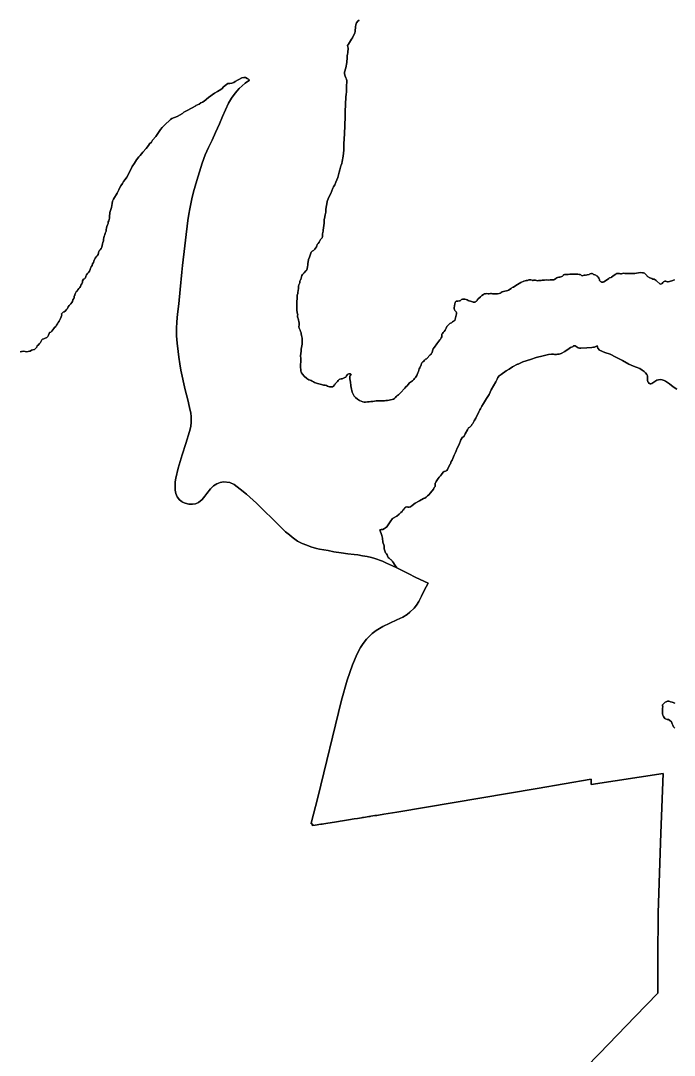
# Model space of a CAD drawing. Header units: inches. Extents: x 1341578 to 1502124, y 557203 to 748561.
# Drawn here: x 1436019 to 1440188, y 642487 to 649084 of the extents above; entities that cross this region are included whole.
import ezdxf

# ---------------------------------------------------------------- set-up
doc = ezdxf.new("R2010")
doc.units = ezdxf.units.IN
doc.header["$MEASUREMENT"] = 0
doc.layers.add('Zipcode', color=7, linetype='Continuous')

msp = doc.modelspace()

# ---------------------------------------------------------------- linework, layer by layer
at = {"layer": 'Zipcode'}
for points in [[(1440189.7, 647430.7), (1440172.7, 647425.3), (1440164.8, 647422.4), (1440156.9, 647420), (1440150, 647419.1), (1440144.9, 647419.9), (1440139.4, 647421.8), (1440133.5, 647423.2), (1440128.6, 647422.4), (1440124, 647421.2), (1440123, 647420.9), (1440118.2, 647419), (1440115.3, 647415.6), (1440110.1, 647409.2), (1440105.4, 647405.7), (1440100.2, 647404.8), (1440095.8, 647405.2), (1440076.7, 647422.8), (1440072.2, 647426.9), (1440066.7, 647432.5), (1440059.9, 647434.9), (1440052, 647436.3), (1440044.5, 647439.3), (1440033, 647444.2), (1440017.6, 647453), (1440015.4, 647456), (1440013.7, 647458.3), (1439998.2, 647473.4), (1439992.6, 647475.9), (1439985.8, 647477.2), (1439969.5, 647478.7), (1439937.1, 647471.4), (1439930, 647471.7), (1439920.1, 647471.2), (1439912.7, 647471), (1439906.1, 647471.3), (1439898.7, 647471.8), (1439893.6, 647472.6), (1439887.7, 647472.8), (1439883.3, 647471.8), (1439878.8, 647471.2), (1439873.1, 647473), (1439864.7, 647473.1), (1439857.4, 647472.2), (1439850.9, 647469.8), (1439844.3, 647469.8), (1439838.7, 647471), (1439832.9, 647471.6), (1439827.1, 647472.6), (1439820, 647471.8), (1439815, 647468.3), (1439805.4, 647461.2), (1439788.6, 647448.8), (1439784.4, 647447.5), (1439774.3, 647444.3), (1439771.5, 647439.4), (1439762.7, 647432.7), (1439738.5, 647418.5), (1439733.9, 647416.8), (1439728.5, 647416.1), (1439724.7, 647416.9), (1439721.4, 647418.9), (1439717.9, 647421.5), (1439713.8, 647425), (1439711.2, 647428.1), (1439711.1, 647433.7), (1439706.9, 647442.5), (1439701.6, 647449), (1439700.1, 647451), (1439697.3, 647454.6), (1439695.5, 647455), (1439691.3, 647457.5), (1439687, 647461.8), (1439680.5, 647464.2), (1439674.3, 647465.1), (1439671.7, 647466.4), (1439668.3, 647469.5), (1439663.7, 647471.2), (1439659.3, 647471.8), (1439651.9, 647470.8), (1439647.7, 647468.6), (1439645.2, 647465.1), (1439631.8, 647462.8), (1439626.4, 647461.4), (1439624, 647463.2), (1439621.1, 647462.4), (1439614.5, 647460.7), (1439613.5, 647460.6), (1439605.8, 647459.3), (1439600, 647458.1), (1439596.2, 647459.8), (1439592.9, 647462.9), (1439591.7, 647463.4), (1439587.2, 647465.4), (1439581.6, 647466.1), (1439572.4, 647466.7), (1439558.3, 647467.2), (1439548.6, 647467.9), (1439539.1, 647468.5), (1439531, 647468.4), (1439521.6, 647467.3), (1439512.1, 647465.7), (1439503.6, 647465.1), (1439496.5, 647465.4), (1439488.7, 647465), (1439481.7, 647463.1), (1439478.7, 647459.6), (1439475.5, 647455.7), (1439470.1, 647452.1), (1439464.5, 647451.1), (1439457.6, 647449.6), (1439450.6, 647448), (1439443.3, 647445.5), (1439439.8, 647443.7), (1439432.4, 647439.6), (1439423.5, 647434.1), (1439419.3, 647432.3), (1439412, 647431.5), (1439404, 647431.6), (1439395.6, 647431.2), (1439385.1, 647430.2), (1439374.7, 647430.6), (1439360.4, 647430), (1439352.1, 647429.1), (1439345.8, 647429.8), (1439338.4, 647428.1), (1439322.2, 647426.5), (1439314.5, 647426.3), (1439309, 647427.8), (1439301.9, 647429.3), (1439301.2, 647429.5), (1439296.3, 647430.5), (1439291.9, 647428.8), (1439291.1, 647428.5), (1439286.9, 647427), (1439283.7, 647427.8), (1439281, 647428.5), (1439273.8, 647430.7), (1439266.6, 647432), (1439260.1, 647431.2), (1439256, 647428.8), (1439250.9, 647427.7), (1439244.1, 647426.7), (1439236.7, 647425.9), (1439227.8, 647424.1), (1439210.1, 647414.4), (1439178.4, 647395.5), (1439162, 647385.1), (1439153.8, 647382.1), (1439146.7, 647377.2), (1439131.5, 647366.6), (1439125.5, 647363.4), (1439117.2, 647362.2), (1439107.6, 647359.7), (1439091.3, 647354.4), (1439083.7, 647350.4), (1439080.3, 647346.9), (1439076.8, 647345.9), (1439070.5, 647344.4), (1439061.4, 647343.2), (1439038.2, 647343.3), (1439029, 647343), (1439022.7, 647343.8), (1439015.3, 647344), (1439014.8, 647344), (1439007.6, 647342.8), (1439000, 647342.9), (1438991.2, 647343.7), (1438983.1, 647343.4), (1438976.5, 647341.9), (1438970.5, 647337.9), (1438960.8, 647332.3), (1438953.7, 647325.6), (1438951.4, 647323.6), (1438934.2, 647308.2), (1438931.7, 647303.3), (1438929.8, 647299.2), (1438926.2, 647295), (1438921.7, 647292.8), (1438917.9, 647289.6), (1438912.7, 647289.2), (1438906.1, 647290.1), (1438900.4, 647291.5), (1438894.6, 647293.9), (1438887.6, 647295.3), (1438880.2, 647297.8), (1438876.6, 647298.6), (1438873.2, 647299.4), (1438867.7, 647303.2), (1438860.8, 647306.6), (1438852.9, 647308.3), (1438845.8, 647308.2), (1438838.1, 647307.6), (1438830.4, 647305.3), (1438821.5, 647298.2), (1438818.7, 647298.2), (1438807.9, 647295.8), (1438801.6, 647296), (1438800.1, 647295.9), (1438796.5, 647295.5), (1438792.4, 647292.2), (1438790.3, 647286.3), (1438789, 647278.3), (1438784, 647253.8), (1438784.1, 647247.8), (1438785.5, 647241.2), (1438788.3, 647235.9), (1438793, 647231.1), (1438796.4, 647227.9), (1438799, 647224), (1438799.3, 647221.4), (1438799.6, 647218.8), (1438799.4, 647213.8), (1438793.1, 647188.4), (1438787.7, 647172.9), (1438779.4, 647167.6), (1438773.3, 647162.8), (1438766.6, 647157.7), (1438760.3, 647154.4), (1438757.4, 647152.7), (1438754.4, 647151.1), (1438751.3, 647149.1), (1438737.2, 647133.6), (1438732.6, 647122.9), (1438727.2, 647111.2), (1438720.1, 647102.9), (1438714.4, 647096.8), (1438708.7, 647089.4), (1438704.5, 647084.9), (1438704.8, 647079.6), (1438705.6, 647072.6), (1438705.4, 647071.9), (1438704.4, 647069.2), (1438701.9, 647061.8), (1438696.5, 647053.6), (1438692.2, 647048.4), (1438680.3, 647032.2), (1438674.3, 647024), (1438659.1, 647002.8), (1438656.5, 646999.3), (1438650.3, 646992.5), (1438648.8, 646987.8), (1438648.2, 646985.8), (1438646.5, 646978), (1438643.4, 646968.5), (1438640.3, 646964), (1438636.4, 646958.5), (1438630.4, 646953.4), (1438610.4, 646929.4), (1438609.1, 646928.7), (1438601, 646924.8), (1438594.4, 646918.7), (1438589.6, 646913.7), (1438585, 646909.4), (1438580.5, 646904.6), (1438577.9, 646902.2), (1438576.6, 646898.8), (1438573.1, 646890.3), (1438564.1, 646869.9), (1438561.3, 646863.8), (1438556, 646846.6), (1438553.4, 646838.3), (1438548.7, 646827.5), (1438545.1, 646821.6), (1438541, 646816), (1438536.8, 646809.7), (1438532.1, 646802.7), (1438526.1, 646796), (1438517.5, 646786.7), (1438499.9, 646774.1), (1438491.7, 646763.9), (1438484.2, 646756.7), (1438478.3, 646750.5), (1438470.1, 646741.5), (1438442.2, 646710.2), (1438436.3, 646704.4), (1438429.6, 646698.9), (1438423.7, 646695.1), (1438418.1, 646691.4), (1438418, 646691.3), (1438417.9, 646691.3), (1438413.7, 646686.7), (1438409.6, 646680.6), (1438403.5, 646674.5), (1438396.9, 646671.2), (1438388.6, 646668.3), (1438378.7, 646665.6), (1438369.9, 646664.3), (1438359, 646662.9), (1438348.5, 646661.8), (1438339.7, 646660.3), (1438331.4, 646660.5), (1438320.7, 646660.4), (1438310.4, 646660.3), (1438296.7, 646659.8), (1438286.7, 646659.3), (1438275.8, 646657.8), (1438264.4, 646656.5), (1438253.1, 646655.1), (1438241.4, 646654.3), (1438230.3, 646653), (1438218.5, 646652.1), (1438209.5, 646652.1), (1438200.6, 646653.2), (1438179.8, 646663.3), (1438167.2, 646671.5), (1438155.7, 646681.3), (1438150.5, 646686), (1438145.9, 646690.7), (1438141.3, 646698.6), (1438137.4, 646706.6), (1438133.8, 646715.7), (1438131.1, 646725.8), (1438128.8, 646735.2), (1438126.6, 646744.9), (1438125.5, 646755.7), (1438125.3, 646757.2), (1438124.7, 646763.5), (1438123.8, 646771.8), (1438122.6, 646778.6), (1438120.9, 646789), (1438119.7, 646799.7), (1438118.8, 646808.4), (1438118.2, 646815.5), (1438120.2, 646821), (1438125.6, 646824), (1438127, 646828.2), (1438122.9, 646831.4), (1438118, 646833.2), (1438111.6, 646832.3), (1438106.3, 646829.8), (1438101.8, 646826.2), (1438098.3, 646820.4), (1438095.4, 646815.3), (1438093.1, 646810.9), (1438086.7, 646808.5), (1438078.5, 646805.4), (1438070.8, 646800.3), (1438063.5, 646799.7), (1438055.8, 646798.2), (1438050.3, 646795.1), (1438045.3, 646790.5), (1438039.3, 646783.5), (1438033.2, 646776.6), (1438025.8, 646768.6), (1438024.9, 646767.3), (1438021.3, 646762.2), (1438015.4, 646754.5), (1438008.5, 646750.4), (1437995.6, 646749.6), (1437989.4, 646748.8), (1437983.3, 646750.5), (1437976.5, 646754.3), (1437969.3, 646757.7), (1437960.9, 646759.6), (1437949.8, 646761), (1437937.1, 646763.6), (1437913.5, 646769.9), (1437900, 646775.5), (1437892.6, 646777.3), (1437886.7, 646781.2), (1437879.3, 646785.4), (1437872.5, 646789.4), (1437866, 646791.8), (1437857.6, 646794.9), (1437851.1, 646797.6), (1437845.1, 646803.4), (1437828.2, 646818.2), (1437817.4, 646830.8), (1437811.2, 646837.8), (1437808.5, 646842), (1437806.6, 646850.6), (1437805.2, 646860.5), (1437803.3, 646873.7), (1437806.6, 646928.5), (1437805.5, 646936.2), (1437803.3, 646939.8), (1437803.3, 646946.7), (1437803.7, 646952.2), (1437805.1, 646958.6), (1437805.4, 646966.8), (1437807.4, 646973.3), (1437809.1, 646980.2), (1437809.2, 646990.2), (1437810.2, 647000.3), (1437812.6, 647010), (1437812.8, 647010.7), (1437814.1, 647021), (1437815.1, 647028), (1437815.6, 647036.5), (1437815.1, 647045.6), (1437814.3, 647059.4), (1437812.5, 647068.2), (1437810.6, 647077.6), (1437809.3, 647086.9), (1437807.5, 647094.7), (1437804.9, 647102.2), (1437802.7, 647110.2), (1437798.7, 647118.5), (1437796, 647123.7), (1437795.6, 647124.4), (1437794.1, 647132), (1437794.4, 647136.2), (1437794.6, 647141), (1437796, 647149.7), (1437796.3, 647155.5), (1437789.8, 647184.4), (1437787.6, 647188.8), (1437787, 647189.9), (1437784.5, 647196.6), (1437784.3, 647202.5), (1437785.5, 647204.9), (1437786.8, 647207.5), (1437785.6, 647214.8), (1437783.8, 647221.9), (1437782.8, 647225.9), (1437780.3, 647236.5), (1437780.4, 647252.3), (1437781.2, 647278.4), (1437781.5, 647296.7), (1437781.9, 647308.6), (1437782.2, 647319), (1437783.5, 647333), (1437786.1, 647345), (1437787.8, 647350.4), (1437791.4, 647376.8), (1437792.2, 647390.5), (1437794.3, 647400.3), (1437798.3, 647408.9), (1437799.5, 647413), (1437800.4, 647422.6), (1437803.7, 647430.7), (1437805.7, 647433.9), (1437813.3, 647458.7), (1437817.7, 647465.9), (1437827, 647476.1), (1437837.9, 647488.2), (1437841.4, 647491), (1437845.6, 647502.7), (1437849.6, 647515.9), (1437850.1, 647525.9), (1437850.4, 647528.8), (1437851.3, 647536.2), (1437852.8, 647547), (1437855.5, 647561.6), (1437860.6, 647577.1), (1437867.8, 647596.2), (1437871.3, 647608.8), (1437878.8, 647613.8), (1437886.9, 647617.9), (1437894.2, 647625.8), (1437895.3, 647627.4), (1437899.5, 647634.1), (1437905.4, 647642.9), (1437907.4, 647649), (1437910.7, 647656.6), (1437916.8, 647663.3), (1437923.3, 647672.5), (1437927.3, 647681.1), (1437932.4, 647689.7), (1437937.9, 647696), (1437942.4, 647700.2), (1437943.9, 647708.2), (1437943.9, 647716.8), (1437945.3, 647725.4), (1437946.9, 647734), (1437947.8, 647741.7), (1437949.6, 647747.8), (1437955.3, 647792.6), (1437954.9, 647816), (1437956.1, 647822.6), (1437960.8, 647847), (1437965.5, 647862.2), (1437965.3, 647874.1), (1437966.5, 647882.2), (1437974.1, 647928.3), (1437973.2, 647930.3), (1437982.2, 647953.9), (1437996.6, 647982.7), (1438010.9, 648016.9), (1438014.2, 648024.6), (1438022.3, 648037.7), (1438028.5, 648054.1), (1438035.7, 648069), (1438041.6, 648084.9), (1438050.9, 648117.7), (1438054.2, 648133.5), (1438056.6, 648142.4), (1438061, 648158.7), (1438062.4, 648163.7), (1438066.6, 648174.2), (1438070.2, 648186.7), (1438077.2, 648219.8), (1438080.3, 648257.7), (1438080.7, 648281.4), (1438081.1, 648298.9), (1438085.1, 648362.4), (1438088.9, 648471.3), (1438089.1, 648487.2), (1438089.2, 648503), (1438093.4, 648598.8), (1438095, 648614.2), (1438096.6, 648629.6), (1438097.3, 648674), (1438099.6, 648688.5), (1438100.2, 648700.2), (1438097.4, 648711.3), (1438093.3, 648720.6), (1438089.2, 648730.1), (1438085.3, 648744.7), (1438085.5, 648751), (1438085.7, 648755.9), (1438093.2, 648782.4), (1438098.5, 648818.4), (1438100.8, 648848.6), (1438102.7, 648862.2), (1438103.5, 648868.4), (1438105.2, 648880.5), (1438108, 648908.7), (1438104.8, 648925), (1438109.2, 648934.9), (1438122.7, 648954.8), (1438128.6, 648967.1), (1438135.3, 648975.3), (1438135.4, 648975.3), (1438151, 649006.8), (1438152.8, 649014.7), (1438153.6, 649018.1), (1438153.6, 649018.8), (1438154.1, 649042.9), (1438154.2, 649044.8), (1438156.8, 649058.3), (1438160.5, 649070.4), (1438169.1, 649081), (1438177.6, 649086.6)], [(1438177.6, 649086.6), (1438169.1, 649081), (1438160.5, 649070.4), (1438156.8, 649058.3), (1438154.2, 649044.8), (1438154.1, 649042.9), (1438153.6, 649018.8), (1438153.6, 649018.1), (1438152.8, 649014.7), (1438151, 649006.8), (1438135.4, 648975.3), (1438135.3, 648975.3), (1438128.6, 648967.1), (1438122.7, 648954.8), (1438109.2, 648934.9), (1438104.8, 648925), (1438108, 648908.7), (1438105.2, 648880.5), (1438103.5, 648868.4), (1438102.7, 648862.2), (1438100.8, 648848.6), (1438098.5, 648818.4), (1438093.2, 648782.4), (1438085.7, 648755.9), (1438085.5, 648751), (1438085.3, 648744.7), (1438089.2, 648730.1), (1438093.3, 648720.6), (1438097.4, 648711.3), (1438100.2, 648700.2), (1438099.6, 648688.5), (1438097.3, 648674), (1438096.6, 648629.6), (1438095, 648614.2), (1438093.4, 648598.8), (1438089.2, 648503), (1438089.1, 648487.2), (1438088.9, 648471.3), (1438085.1, 648362.4), (1438081.1, 648298.9), (1438080.7, 648281.4), (1438080.3, 648257.7), (1438077.2, 648219.8), (1438070.2, 648186.7), (1438066.6, 648174.2), (1438062.4, 648163.7), (1438061, 648158.7), (1438056.6, 648142.4), (1438054.2, 648133.5), (1438050.9, 648117.7), (1438041.6, 648084.9), (1438035.7, 648069), (1438028.5, 648054.1), (1438022.3, 648037.7), (1438014.2, 648024.6), (1438010.9, 648016.9), (1437996.6, 647982.7), (1437982.2, 647953.9), (1437973.2, 647930.3), (1437974.1, 647928.3), (1437966.5, 647882.2), (1437965.3, 647874.1), (1437965.5, 647862.2), (1437960.8, 647847), (1437956.1, 647822.6), (1437954.9, 647816), (1437955.3, 647792.6), (1437949.6, 647747.8), (1437947.8, 647741.7), (1437946.9, 647734), (1437945.3, 647725.4), (1437943.9, 647716.8), (1437943.9, 647708.2), (1437942.4, 647700.2), (1437937.9, 647696), (1437932.4, 647689.7), (1437927.3, 647681.1), (1437923.3, 647672.5), (1437916.8, 647663.3), (1437910.7, 647656.6), (1437907.4, 647649), (1437905.4, 647642.9), (1437899.5, 647634.1), (1437895.3, 647627.4), (1437894.2, 647625.8), (1437886.9, 647617.9), (1437878.8, 647613.8), (1437871.3, 647608.8), (1437867.8, 647596.2), (1437860.6, 647577.1), (1437855.5, 647561.6), (1437852.8, 647547), (1437851.3, 647536.2), (1437850.4, 647528.8), (1437850.1, 647525.9), (1437849.6, 647515.9), (1437845.6, 647502.7), (1437841.4, 647491), (1437837.9, 647488.2), (1437827, 647476.1), (1437817.7, 647465.9), (1437813.3, 647458.7), (1437805.7, 647433.9), (1437803.7, 647430.7), (1437800.4, 647422.6), (1437799.5, 647413), (1437798.3, 647408.9), (1437794.3, 647400.3), (1437792.2, 647390.5), (1437791.4, 647376.8), (1437787.8, 647350.4), (1437786.1, 647345), (1437783.5, 647333), (1437782.2, 647319), (1437781.9, 647308.6), (1437781.5, 647296.7), (1437781.2, 647278.4), (1437780.4, 647252.3), (1437780.3, 647236.5), (1437782.8, 647225.9), (1437783.8, 647221.9), (1437785.6, 647214.8), (1437786.8, 647207.5), (1437785.5, 647204.9), (1437784.3, 647202.5), (1437784.5, 647196.6), (1437787, 647189.9), (1437787.6, 647188.8), (1437789.8, 647184.4), (1437796.3, 647155.5), (1437796, 647149.7), (1437794.6, 647141), (1437794.4, 647136.2), (1437794.1, 647132), (1437795.6, 647124.4), (1437796, 647123.7), (1437798.7, 647118.5), (1437802.7, 647110.2), (1437804.9, 647102.2), (1437807.5, 647094.7), (1437809.3, 647086.9), (1437810.6, 647077.6), (1437812.5, 647068.2), (1437814.3, 647059.4), (1437815.1, 647045.6), (1437815.6, 647036.5), (1437815.1, 647028), (1437814.1, 647021), (1437812.8, 647010.7), (1437812.6, 647010), (1437810.2, 647000.3), (1437809.2, 646990.2), (1437809.1, 646980.2), (1437807.4, 646973.3), (1437805.4, 646966.8), (1437805.1, 646958.6), (1437803.7, 646952.2), (1437803.3, 646946.7), (1437803.3, 646939.8), (1437805.5, 646936.2), (1437806.6, 646928.5), (1437803.3, 646873.7), (1437805.2, 646860.5), (1437806.6, 646850.6), (1437808.5, 646842), (1437811.2, 646837.8), (1437817.4, 646830.8), (1437828.2, 646818.2), (1437845.1, 646803.4), (1437851.1, 646797.6), (1437857.6, 646794.9), (1437866, 646791.8), (1437872.5, 646789.4), (1437879.3, 646785.4), (1437886.7, 646781.2), (1437892.6, 646777.3), (1437900, 646775.5), (1437913.5, 646769.9), (1437937.1, 646763.6), (1437949.8, 646761), (1437960.9, 646759.6), (1437969.3, 646757.7), (1437976.5, 646754.3), (1437983.3, 646750.5), (1437989.4, 646748.8), (1437995.6, 646749.6), (1438008.5, 646750.4), (1438015.4, 646754.5), (1438021.3, 646762.2), (1438024.9, 646767.3), (1438025.8, 646768.6), (1438033.2, 646776.6), (1438039.3, 646783.5), (1438045.3, 646790.5), (1438050.3, 646795.1), (1438055.8, 646798.2), (1438063.5, 646799.7), (1438070.8, 646800.3), (1438078.5, 646805.4), (1438086.7, 646808.5), (1438093.1, 646810.9), (1438095.4, 646815.3), (1438098.3, 646820.4), (1438101.8, 646826.2), (1438106.3, 646829.8), (1438111.6, 646832.3), (1438118, 646833.2), (1438122.9, 646831.4), (1438127, 646828.2), (1438125.6, 646824), (1438120.2, 646821), (1438118.2, 646815.5), (1438118.8, 646808.4), (1438119.7, 646799.7), (1438120.9, 646789), (1438122.6, 646778.6), (1438123.8, 646771.8), (1438124.7, 646763.5), (1438125.3, 646757.2), (1438125.5, 646755.7), (1438126.6, 646744.9), (1438128.8, 646735.2), (1438131.1, 646725.8), (1438133.8, 646715.7), (1438137.4, 646706.6), (1438141.3, 646698.6), (1438145.9, 646690.7), (1438150.5, 646686), (1438155.7, 646681.3), (1438167.2, 646671.5), (1438179.8, 646663.3), (1438200.6, 646653.2), (1438209.5, 646652.1), (1438218.5, 646652.1), (1438230.3, 646653), (1438241.4, 646654.3), (1438253.1, 646655.1), (1438264.4, 646656.5), (1438275.8, 646657.8), (1438286.7, 646659.3), (1438296.7, 646659.8), (1438310.4, 646660.3), (1438320.7, 646660.4), (1438331.4, 646660.5), (1438339.7, 646660.3), (1438348.5, 646661.8), (1438359, 646662.9), (1438369.9, 646664.3), (1438378.7, 646665.6), (1438388.6, 646668.3), (1438396.9, 646671.2), (1438403.5, 646674.5), (1438409.6, 646680.6), (1438413.7, 646686.7), (1438417.9, 646691.3), (1438418, 646691.3), (1438418.1, 646691.4), (1438423.7, 646695.1), (1438429.6, 646698.9), (1438436.3, 646704.4), (1438442.2, 646710.2), (1438470.1, 646741.5), (1438478.3, 646750.5), (1438484.2, 646756.7), (1438491.7, 646763.9), (1438499.9, 646774.1), (1438517.5, 646786.7), (1438526.1, 646796), (1438532.1, 646802.7), (1438536.8, 646809.7), (1438541, 646816), (1438545.1, 646821.6), (1438548.7, 646827.5), (1438553.4, 646838.3), (1438556, 646846.6), (1438561.3, 646863.8), (1438564.1, 646869.9), (1438573.1, 646890.3), (1438576.6, 646898.8), (1438577.9, 646902.2), (1438580.5, 646904.6), (1438585, 646909.4), (1438589.6, 646913.7), (1438594.4, 646918.7), (1438601, 646924.8), (1438609.1, 646928.7), (1438610.4, 646929.4), (1438630.4, 646953.4), (1438636.4, 646958.5), (1438640.3, 646964), (1438643.4, 646968.5), (1438646.5, 646978), (1438648.2, 646985.8), (1438648.8, 646987.8), (1438650.3, 646992.5), (1438656.5, 646999.3), (1438659.1, 647002.8), (1438674.3, 647024), (1438680.3, 647032.2), (1438692.2, 647048.4), (1438696.5, 647053.6), (1438701.9, 647061.8), (1438704.4, 647069.2), (1438705.4, 647071.9), (1438705.6, 647072.6), (1438704.8, 647079.6), (1438704.5, 647084.9), (1438708.7, 647089.4), (1438714.4, 647096.8), (1438720.1, 647102.9), (1438727.2, 647111.2), (1438732.6, 647122.9), (1438737.2, 647133.6), (1438751.3, 647149.1), (1438754.4, 647151.1), (1438757.4, 647152.7), (1438760.3, 647154.4), (1438766.6, 647157.7), (1438773.3, 647162.8), (1438779.4, 647167.6), (1438787.7, 647172.9), (1438793.1, 647188.4), (1438799.4, 647213.8), (1438799.6, 647218.8), (1438799.3, 647221.4), (1438799, 647224), (1438796.4, 647227.9), (1438793, 647231.1), (1438788.3, 647235.9), (1438785.5, 647241.2), (1438784.1, 647247.8), (1438784, 647253.8), (1438789, 647278.3), (1438790.3, 647286.3), (1438792.4, 647292.2), (1438796.5, 647295.5), (1438800.1, 647295.9), (1438801.6, 647296), (1438807.9, 647295.8), (1438818.7, 647298.2), (1438821.5, 647298.2), (1438830.4, 647305.3), (1438838.1, 647307.6), (1438845.8, 647308.2), (1438852.9, 647308.3), (1438860.8, 647306.6), (1438867.7, 647303.2), (1438873.2, 647299.4), (1438876.6, 647298.6), (1438880.2, 647297.8), (1438887.6, 647295.3), (1438894.6, 647293.9), (1438900.4, 647291.5), (1438906.1, 647290.1), (1438912.7, 647289.2), (1438917.9, 647289.6), (1438921.7, 647292.8), (1438926.2, 647295), (1438929.8, 647299.2), (1438931.7, 647303.3), (1438934.2, 647308.2), (1438951.4, 647323.6), (1438953.7, 647325.6), (1438960.8, 647332.3), (1438970.5, 647337.9), (1438976.5, 647341.9), (1438983.1, 647343.4), (1438991.2, 647343.7), (1439000, 647342.9), (1439007.6, 647342.8), (1439014.8, 647344), (1439015.3, 647344), (1439022.7, 647343.8), (1439029, 647343), (1439038.2, 647343.3), (1439061.4, 647343.2), (1439070.5, 647344.4), (1439076.8, 647345.9), (1439080.3, 647346.9), (1439083.7, 647350.4), (1439091.3, 647354.4), (1439107.6, 647359.7), (1439117.2, 647362.2), (1439125.5, 647363.4), (1439131.5, 647366.6), (1439146.7, 647377.2), (1439153.8, 647382.1), (1439162, 647385.1), (1439178.4, 647395.5), (1439210.1, 647414.4), (1439227.8, 647424.1), (1439236.7, 647425.9), (1439244.1, 647426.7), (1439250.9, 647427.7), (1439256, 647428.8), (1439260.1, 647431.2), (1439266.6, 647432), (1439273.8, 647430.7), (1439281, 647428.5), (1439283.7, 647427.8), (1439286.9, 647427), (1439291.1, 647428.5), (1439291.9, 647428.8), (1439296.3, 647430.5), (1439301.2, 647429.5), (1439301.9, 647429.3), (1439309, 647427.8), (1439314.5, 647426.3), (1439322.2, 647426.5), (1439338.4, 647428.1), (1439345.8, 647429.8), (1439352.1, 647429.1), (1439360.4, 647430), (1439374.7, 647430.6), (1439385.1, 647430.2), (1439395.6, 647431.2), (1439404, 647431.6), (1439412, 647431.5), (1439419.3, 647432.3), (1439423.5, 647434.1), (1439432.4, 647439.6), (1439439.8, 647443.7), (1439443.3, 647445.5), (1439450.6, 647448), (1439457.6, 647449.6), (1439464.5, 647451.1), (1439470.1, 647452.1), (1439475.5, 647455.7), (1439478.7, 647459.6), (1439481.7, 647463.1), (1439488.7, 647465), (1439496.5, 647465.4), (1439503.6, 647465.1), (1439512.1, 647465.7), (1439521.6, 647467.3), (1439531, 647468.4), (1439539.1, 647468.5), (1439548.6, 647467.9), (1439558.3, 647467.2), (1439572.4, 647466.7), (1439581.6, 647466.1), (1439587.2, 647465.4), (1439591.7, 647463.4), (1439592.9, 647462.9), (1439596.2, 647459.8), (1439600, 647458.1), (1439605.8, 647459.3), (1439613.5, 647460.6), (1439614.5, 647460.7), (1439621.1, 647462.4), (1439624, 647463.2), (1439626.4, 647461.4), (1439631.8, 647462.8), (1439645.2, 647465.1), (1439647.7, 647468.6), (1439651.9, 647470.8), (1439659.3, 647471.8), (1439663.7, 647471.2), (1439668.3, 647469.5), (1439671.7, 647466.4), (1439674.3, 647465.1), (1439680.5, 647464.2), (1439687, 647461.8), (1439691.3, 647457.5), (1439695.5, 647455), (1439697.3, 647454.6), (1439700.1, 647451), (1439701.6, 647449), (1439706.9, 647442.5), (1439711.1, 647433.7), (1439711.2, 647428.1), (1439713.8, 647425), (1439717.9, 647421.5), (1439721.4, 647418.9), (1439724.7, 647416.9), (1439728.5, 647416.1), (1439733.9, 647416.8), (1439738.5, 647418.5), (1439762.7, 647432.7), (1439771.5, 647439.4), (1439774.3, 647444.3), (1439784.4, 647447.5), (1439788.6, 647448.8), (1439805.4, 647461.2), (1439815, 647468.3), (1439820, 647471.8), (1439827.1, 647472.6), (1439832.9, 647471.6), (1439838.7, 647471), (1439844.3, 647469.8), (1439850.9, 647469.8), (1439857.4, 647472.2), (1439864.7, 647473.1), (1439873.1, 647473), (1439878.8, 647471.2), (1439883.3, 647471.8), (1439887.7, 647472.8), (1439893.6, 647472.6), (1439898.7, 647471.8), (1439906.1, 647471.3), (1439912.7, 647471), (1439920.1, 647471.2), (1439930, 647471.7), (1439937.1, 647471.4), (1439969.5, 647478.7), (1439985.8, 647477.2), (1439992.6, 647475.9), (1439998.2, 647473.4), (1440013.7, 647458.3), (1440015.4, 647456), (1440017.6, 647453), (1440033, 647444.2), (1440044.5, 647439.3), (1440052, 647436.3), (1440059.9, 647434.9), (1440066.7, 647432.5), (1440072.2, 647426.9), (1440076.7, 647422.8), (1440095.8, 647405.2), (1440100.2, 647404.8), (1440105.4, 647405.7), (1440110.1, 647409.2), (1440115.3, 647415.6), (1440118.2, 647419), (1440123, 647420.9), (1440124, 647421.2), (1440128.6, 647422.4), (1440133.5, 647423.2), (1440139.4, 647421.8), (1440144.9, 647419.9), (1440150, 647419.1), (1440156.9, 647420), (1440164.8, 647422.4), (1440172.7, 647425.3), (1440189.7, 647430.7)], [(1436015.3, 646972.5), (1436025, 646973.9), (1436028, 646975.6), (1436038.1, 646976.2), (1436048, 646974.7), (1436058, 646973.1), (1436067.9, 646975.1), (1436074.9, 646977.2), (1436079.5, 646977.4), (1436087.6, 646983.4), (1436097.5, 646984.8), (1436106.9, 646987.4), (1436114.3, 646994.2), (1436121.5, 647001.4), (1436125.5, 647010.6), (1436133.3, 647017), (1436138.7, 647025.5), (1436145.2, 647032), (1436149, 647041.3), (1436155.2, 647049.3), (1436158.5, 647052.4), (1436168, 647055.4), (1436175.5, 647059.3), (1436181, 647061.9), (1436186.4, 647062.9), (1436192.4, 647070.9), (1436197.3, 647079.7), (1436201.6, 647088.9), (1436204, 647095.3), (1436211.6, 647097.2), (1436218.3, 647104.7), (1436223.8, 647113.1), (1436230.7, 647120.5), (1436236.1, 647126.7), (1436242.7, 647133.8), (1436247.6, 647142.5), (1436254, 647150.3), (1436259.2, 647159), (1436263.8, 647167.9), (1436268.4, 647176.9), (1436272.7, 647186), (1436277.5, 647194.9), (1436280.4, 647202.4), (1436282, 647206.6), (1436280.1, 647213.8), (1436285.6, 647222.2), (1436290.8, 647226.3), (1436297.5, 647228), (1436305.2, 647234.6), (1436312.2, 647241.9), (1436318.5, 647249.9), (1436323.1, 647258.9), (1436328.7, 647267.2), (1436332.4, 647273.1), (1436339.3, 647279.3), (1436345.1, 647287.6), (1436350.4, 647294.4), (1436352.4, 647304.3), (1436357.5, 647312.3), (1436359.8, 647318.9), (1436360.5, 647329), (1436362.1, 647330.5), (1436364, 647331.3), (1436364.8, 647336.2), (1436367.8, 647341.3), (1436370.4, 647351.1), (1436374.8, 647358.7), (1436378.7, 647360.3), (1436384.2, 647368.8), (1436390.5, 647376.6), (1436397.6, 647383.5), (1436400.5, 647389.5), (1436403.6, 647398.2), (1436408.8, 647407), (1436412.8, 647416.3), (1436414.5, 647426.2), (1436419.8, 647434.9), (1436426.1, 647437.2), (1436431.9, 647445.4), (1436435.9, 647454.7), (1436439.7, 647464), (1436445.6, 647472.2), (1436452.8, 647479.3), (1436457.6, 647487.4), (1436461.8, 647496.5), (1436464.6, 647506.2), (1436469.5, 647514.9), (1436474.6, 647523.7), (1436477.8, 647532.9), (1436483.1, 647541.5), (1436486.5, 647551), (1436490.4, 647560.3), (1436494.4, 647569.6), (1436500.5, 647577.6), (1436507.2, 647585.2), (1436513, 647593.5), (1436515.3, 647603.3), (1436517.5, 647612.3), (1436519.6, 647616.5), (1436526.4, 647623.9), (1436532.5, 647631.6), (1436538, 647640.2), (1436539.6, 647650.1), (1436541.6, 647660.2), (1436543.4, 647670.1), (1436547.5, 647679.4), (1436548.4, 647685.6), (1436547.4, 647690.2), (1436550.1, 647699.9), (1436552.6, 647709.8), (1436555.7, 647719.5), (1436559.1, 647729.1), (1436562.3, 647737.8), (1436564.6, 647742.2), (1436564.8, 647752.2), (1436567, 647762.1), (1436569.9, 647771.7), (1436573, 647781.3), (1436577, 647790.6), (1436578.1, 647800.7), (1436582.4, 647808.3), (1436584.7, 647816.1), (1436585.6, 647823.8), (1436585.2, 647833.8), (1436586.7, 647843.8), (1436587.5, 647851.2), (1436587.8, 647861.4), (1436597.6, 647891.9), (1436600.8, 647905.7), (1436602.2, 647918.9), (1436606, 647932.9), (1436611, 647945.4), (1436634, 647984.1), (1436645, 648005), (1436649.5, 648016.5), (1436657.9, 648031.8), (1436667.9, 648046.5), (1436674.6, 648059.6), (1436684.8, 648072.1), (1436695.5, 648087.3), (1436714.9, 648122.9), (1436731.1, 648155.3), (1436744.9, 648174.7), (1436758.7, 648196.4), (1436772.5, 648215), (1436781.4, 648224.8), (1436797.6, 648245.8), (1436818.8, 648268.6), (1436834.6, 648288.4), (1436841.1, 648298.3), (1436853, 648310.1), (1436860.5, 648321.2), (1436880.8, 648346), (1436910.9, 648390.1), (1436921.5, 648402.4), (1436945.6, 648426.2), (1436966.2, 648444.9), (1436974.9, 648453.9), (1436983.8, 648460), (1437017.8, 648474), (1437050.5, 648493), (1437060.7, 648499.9), (1437082.2, 648510.7), (1437137.3, 648541.6), (1437136.9, 648542.4), (1437147, 648546.6), (1437157, 648552.1), (1437167.5, 648560), (1437179, 648565.2), (1437189.4, 648571.5), (1437216.7, 648593.8), (1437254.7, 648622.1), (1437275.6, 648633.2), (1437295, 648646), (1437304.7, 648650.9), (1437313.1, 648661.3), (1437331.3, 648678), (1437340.8, 648682.9), (1437352.6, 648683), (1437366.8, 648686.1), (1437377.8, 648689.5), (1437386.9, 648696.3), (1437430.9, 648718.8), (1437442.8, 648722.4), (1437452.7, 648721.6), (1437464.8, 648716.3), (1437468.7, 648713.7), (1437473.2, 648710.8), (1437479.2, 648703.9), (1437450.1, 648685.1), (1437431.7, 648669.3), (1437413.4, 648651.7), (1437397.1, 648633.7), (1437380, 648612.3), (1437364.1, 648589.6), (1437344.9, 648557.6), (1437325.4, 648515.8), (1437306.7, 648472.4), (1437288, 648427.1), (1437261.9, 648371.4), (1437239.9, 648321.6), (1437216.7, 648276.2), (1437197, 648228.3), (1437177.4, 648175.3), (1437142.2, 648064.1), (1437121.7, 647992.2), (1437110.6, 647947.7), (1437104.6, 647916.9), (1437097.7, 647884.4), (1437090.9, 647849.3), (1437085.7, 647810.7), (1437050.7, 647523.3), (1437046.9, 647480.4), (1437037, 647369.3), (1437027.6, 647278.6), (1437022.5, 647229.8), (1437018.1, 647192.1), (1437014.7, 647158.7), (1437013.9, 647126.2), (1437013, 647098), (1437013.9, 647074.9), (1437017.1, 647028.5), (1437023.5, 646975), (1437028.2, 646938.2), (1437034.9, 646895.2), (1437041.7, 646856.7), (1437068.9, 646729.9), (1437086, 646666.9), (1437096.6, 646617.7), (1437104.4, 646580.5), (1437106.7, 646560.6), (1437107.6, 646524.7), (1437103.7, 646495.6), (1437095.6, 646464.8), (1437072.2, 646387.6), (1437049.6, 646314.8), (1437024.7, 646231), (1437009.6, 646167.4), (1437005.7, 646143.5), (1437004, 646120.4), (1437004.5, 646090.4), (1437008.2, 646069.1), (1437017.2, 646048.9), (1437033.1, 646029.7), (1437050.2, 646015.6), (1437052, 646014.7), (1437068.6, 646006.6), (1437092.1, 646001.4), (1437115.7, 646001.4), (1437135.4, 646004), (1437154.2, 646012.6), (1437176, 646031), (1437193.1, 646051.5), (1437207.6, 646069.9), (1437229.2, 646099.6), (1437249, 646118.5), (1437269.9, 646131.7), (1437292.6, 646140.3), (1437312.2, 646142.9), (1437352.9, 646139.4), (1437380.7, 646127), (1437419.5, 646097.8), (1437460.5, 646064.4), (1437523.2, 646006.8), (1437565.5, 645964.9), (1437631.5, 645902), (1437675.1, 645858.7), (1437708.6, 645825.2), (1437733.9, 645805.1), (1437750.6, 645790.9), (1437767.7, 645778.1), (1437785.2, 645766.1), (1437815.2, 645749.9), (1437843.5, 645738.8), (1437870.1, 645728.7), (1437906.1, 645718.4), (1437925.4, 645714.2), (1437979.7, 645705.2), (1438017.4, 645697.9), (1438064.4, 645691.1), (1438105.5, 645685.5), (1438146.4, 645680.6), (1438169.5, 645677.2), (1438198.5, 645672.1), (1438228.5, 645666.9), (1438255.9, 645661.3), (1438278.5, 645654.9), (1438326.2, 645638), (1438352.7, 645626.1), (1438391.2, 645607.2), (1438417.6, 645594.6), (1438418, 645594.4), (1438491.4, 645559.9), (1438540.2, 645534.2), (1438618.4, 645497.9), (1438592, 645450.6), (1438575.9, 645414.2), (1438558.6, 645380.3), (1438543, 645356.5), (1438528.5, 645337.9), (1438502.2, 645312.5), (1438484, 645298.4), (1438456.2, 645281.8), (1438418, 645262.9), (1438330, 645222.2), (1438286.4, 645196.1), (1438261.6, 645177.2), (1438241.6, 645158.4), (1438225.2, 645140.6), (1438204.4, 645112.4), (1438187.5, 645086.8), (1438166.4, 645047.1), (1438136, 644977.5), (1438101, 644879.6), (1438066.4, 644751), (1437914.4, 644130.1), (1437871.9, 643966.3), (1437871.4, 643963.4), (1437881.8, 643961.3), (1437879.4, 643952.9), (1437897.2, 643955.5), (1437933.1, 643960.7), (1437941.5, 643961.9), (1437953.9, 643963.8), (1437966.3, 643965.7), (1437978.7, 643967.7), (1437992.5, 643969.9), (1438006.4, 643972.1), (1438020.2, 643974.3), (1438032.9, 643976.2), (1438045.5, 643978.1), (1438057.9, 643980.1), (1438070.9, 643982.2), (1438084, 643984.5), (1438097.2, 643986.7), (1438109.6, 643988.8), (1438122, 643990.7), (1438134.4, 643992.7), (1438145.8, 643994.5), (1438168.6, 643998), (1438193.8, 644001.9), (1438199, 644002.8), (1438206.3, 644003.9), (1438217.8, 644005.7), (1438229.2, 644007.6), (1438240.8, 644009.5), (1438248.8, 644010.7), (1438253.5, 644011.4), (1438266.1, 644013.3), (1438278.7, 644015.2), (1438289.9, 644017), (1438301.2, 644018.8), (1438312.5, 644020.7), (1438324, 644022.5), (1438335.6, 644024.4), (1438418, 644037.2), (1438418, 644037.2), (1439314.2, 644189.2), (1439657.9, 644247.4), (1439657.9, 644213.9), (1440116.6, 644284.7), (1440103.1, 643904.5), (1440085.4, 643395.6), (1440083.5, 643101.5), (1440082.2, 642883.1), (1439938, 642733.7), (1439711.9, 642499.2), (1439622.1, 642406.2)], [(1440204, 646734.2), (1440181.6, 646750.4), (1440156.9, 646768.9), (1440131.7, 646785.2), (1440122.4, 646790.3), (1440111.5, 646793.3), (1440098, 646795.1), (1440087.1, 646793.9), (1440077.7, 646792), (1440063.9, 646783.9), (1440044.7, 646771.3), (1440038.9, 646769.4), (1440033.4, 646769.3), (1440028.6, 646770.8), (1440023.4, 646776.2), (1440018.9, 646782), (1440017.2, 646792.6), (1440016.6, 646805.1), (1440017.4, 646812.5), (1440016.4, 646820.5), (1440012.8, 646828.6), (1440005.1, 646838.2), (1439996.5, 646847.2), (1439983.7, 646856.7), (1439967.8, 646866.5), (1439944.4, 646875.8), (1439928.4, 646880.4), (1439898.1, 646893.3), (1439858, 646918.1), (1439815.3, 646939.4), (1439779.4, 646957.2), (1439745, 646968.3), (1439711.2, 646982.2), (1439699.5, 646995.9), (1439695.6, 647011.3), (1439683.9, 647003.6), (1439679.7, 647002.9), (1439671.8, 647002.6), (1439663, 647001), (1439630.5, 646997.6), (1439591.5, 646995.9), (1439583.8, 646996.7), (1439575.1, 646998.8), (1439568.3, 647002.1), (1439561.7, 647005.9), (1439554.9, 647009.9), (1439548.7, 647011.5), (1439545.2, 647009.8), (1439542.2, 647007.2), (1439538.5, 647004.7), (1439533, 647003.1), (1439526.8, 647000.6), (1439517.3, 646993.3), (1439489.5, 646974.3), (1439467.4, 646962.2), (1439454.8, 646958.3), (1439442.9, 646956.9), (1439436.4, 646956), (1439431.2, 646956.1), (1439424.4, 646956.3), (1439418, 646957.5), (1439412.1, 646958.3), (1439404.8, 646958.4), (1439386.5, 646955), (1439352.1, 646947.4), (1439307.5, 646936.2), (1439270.1, 646924.5), (1439222.9, 646909), (1439192.2, 646894.4), (1439187.9, 646893.5), (1439156.9, 646876.6), (1439134.5, 646861.9), (1439116.4, 646850.8), (1439084.5, 646828.3), (1439071.7, 646819.4), (1439063.5, 646808.8), (1439057.4, 646799.3), (1439050.1, 646782.3), (1439035, 646756.5), (1439020.6, 646730.4), (1439006.4, 646700.1), (1438991.1, 646675.9), (1438971.6, 646644.1), (1438960.5, 646625.8), (1438952, 646609.7), (1438947.8, 646602.8), (1438941.6, 646589.5), (1438921.3, 646550.1), (1438911.5, 646533.3), (1438902.3, 646516.3), (1438897.8, 646509.9), (1438894.7, 646503.8), (1438890.7, 646498.3), (1438884.5, 646493), (1438876.4, 646487.4), (1438868.6, 646474.7), (1438854.3, 646450.6), (1438848.1, 646434), (1438845.9, 646431.5), (1438842.3, 646430), (1438837.9, 646428.1), (1438826.5, 646411.2), (1438815.5, 646382.1), (1438803.4, 646357.7), (1438795.8, 646340.3), (1438791.9, 646330.5), (1438784.7, 646313.5), (1438770.8, 646282.2), (1438765.5, 646273.5), (1438759.7, 646258.5), (1438757.2, 646254.8), (1438740.7, 646221.4), (1438737.6, 646216.9), (1438733.7, 646213.7), (1438728, 646211.1), (1438720.9, 646208.9), (1438713.8, 646205.5), (1438702.4, 646191.3), (1438696.4, 646182.9), (1438688.6, 646173), (1438682.7, 646165.2), (1438677.9, 646158.6), (1438673.4, 646153.2), (1438669.9, 646146.8), (1438666.6, 646140.1), (1438663.8, 646134.1), (1438663.2, 646127.9), (1438663.5, 646121.8), (1438662, 646114.6), (1438657, 646107), (1438651.5, 646097), (1438632.4, 646073.4), (1438622.2, 646060.8), (1438614.5, 646055.2), (1438605.7, 646046.4), (1438596.2, 646039.8), (1438588.8, 646036.9), (1438563.5, 646023), (1438536, 646008.6), (1438515.8, 645992), (1438504.8, 645984.8), (1438496.4, 645981.7), (1438489.6, 645982), (1438484.8, 645985.2), (1438482.4, 645985.8), (1438481, 645985), (1438475, 645981.5), (1438469.2, 645978.6), (1438465.9, 645973.9), (1438462.5, 645967.7), (1438457.1, 645962.8), (1438451.7, 645955.5), (1438443.5, 645948.5), (1438433.2, 645936.5), (1438418, 645925.7), (1438390.3, 645908.8), (1438376.5, 645888.7), (1438355.2, 645855.7), (1438346.7, 645850.2), (1438339.1, 645845.1), (1438329.7, 645840.6), (1438319.4, 645838.7), (1438309.5, 645836.7), (1438323.7, 645802.3), (1438326.4, 645785.5), (1438329.3, 645758.3), (1438337.6, 645734.7), (1438337.1, 645724.5), (1438337.1, 645716.5), (1438339.1, 645710.4), (1438340.9, 645704.1), (1438344.4, 645696.9), (1438347.1, 645691.5), (1438352.7, 645683.7), (1438355.9, 645678.2), (1438358.7, 645671), (1438363.6, 645662.1), (1438369.9, 645657.7), (1438372.5, 645654), (1438376.2, 645650), (1438378.6, 645648.1), (1438381.8, 645646.7), (1438386.1, 645642.3), (1438389.6, 645636.8), (1438392.8, 645634.2), (1438408.2, 645609.6), (1438417.6, 645594.6), (1438391.2, 645607.2), (1438352.7, 645626.1), (1438326.2, 645638), (1438278.5, 645654.9), (1438255.9, 645661.3), (1438228.5, 645666.9), (1438198.5, 645672.1), (1438169.5, 645677.2), (1438146.4, 645680.6), (1438105.5, 645685.5), (1438064.4, 645691.1), (1438017.4, 645697.9), (1437979.7, 645705.2), (1437925.4, 645714.2), (1437906.1, 645718.4), (1437870.1, 645728.7), (1437843.5, 645738.8), (1437815.2, 645749.9), (1437785.2, 645766.1), (1437767.7, 645778.1), (1437750.6, 645790.9), (1437733.9, 645805.1), (1437708.6, 645825.2), (1437675.1, 645858.7), (1437631.5, 645902), (1437565.5, 645964.9), (1437523.2, 646006.8), (1437460.5, 646064.4), (1437419.5, 646097.8), (1437380.7, 646127), (1437352.9, 646139.4), (1437312.2, 646142.9), (1437292.6, 646140.3), (1437269.9, 646131.7), (1437249, 646118.5), (1437229.2, 646099.6), (1437207.6, 646069.9), (1437193.1, 646051.5), (1437176, 646031), (1437154.2, 646012.6), (1437135.4, 646004), (1437115.7, 646001.4), (1437092.1, 646001.4), (1437068.6, 646006.6), (1437052, 646014.7), (1437050.2, 646015.6), (1437033.1, 646029.7), (1437017.2, 646048.9), (1437008.2, 646069.1), (1437004.5, 646090.4), (1437004, 646120.4), (1437005.7, 646143.5), (1437009.6, 646167.4), (1437024.7, 646231), (1437049.6, 646314.8), (1437072.2, 646387.6), (1437095.6, 646464.8), (1437103.7, 646495.6), (1437107.6, 646524.7), (1437106.7, 646560.6), (1437104.4, 646580.5), (1437096.6, 646617.7), (1437086, 646666.9), (1437068.9, 646729.9), (1437041.7, 646856.7), (1437034.9, 646895.2), (1437028.2, 646938.2), (1437023.5, 646975), (1437017.1, 647028.5), (1437013.9, 647074.9), (1437013, 647098), (1437013.9, 647126.2), (1437014.7, 647158.7), (1437018.1, 647192.1), (1437022.5, 647229.8), (1437027.6, 647278.6), (1437037, 647369.3), (1437046.9, 647480.4), (1437050.7, 647523.3), (1437085.7, 647810.7), (1437090.9, 647849.3), (1437097.7, 647884.4), (1437104.6, 647916.9), (1437110.6, 647947.7), (1437121.7, 647992.2), (1437142.2, 648064.1), (1437177.4, 648175.3), (1437197, 648228.3), (1437216.7, 648276.2), (1437239.9, 648321.6), (1437261.9, 648371.4), (1437288, 648427.1), (1437306.7, 648472.4), (1437325.4, 648515.8), (1437344.9, 648557.6), (1437364.1, 648589.6), (1437380, 648612.3), (1437397.1, 648633.7), (1437413.4, 648651.7), (1437431.7, 648669.3), (1437450.1, 648685.1), (1437479.2, 648703.9), (1437473.2, 648710.8), (1437468.7, 648713.7), (1437464.8, 648716.3), (1437452.7, 648721.6), (1437442.8, 648722.4), (1437430.9, 648718.8), (1437386.9, 648696.3), (1437377.8, 648689.5), (1437366.8, 648686.1), (1437352.6, 648683), (1437340.8, 648682.9), (1437331.3, 648678), (1437313.1, 648661.3), (1437304.7, 648650.9), (1437295, 648646), (1437275.6, 648633.2), (1437254.7, 648622.1), (1437216.7, 648593.8), (1437189.4, 648571.5), (1437179, 648565.2), (1437167.5, 648560), (1437157, 648552.1), (1437147, 648546.6), (1437136.9, 648542.4), (1437137.3, 648541.6), (1437082.2, 648510.7), (1437060.7, 648499.9), (1437050.5, 648493), (1437017.8, 648474), (1436983.8, 648460), (1436974.9, 648453.9), (1436966.2, 648444.9), (1436945.6, 648426.2), (1436921.5, 648402.4), (1436910.9, 648390.1), (1436880.8, 648346), (1436860.5, 648321.2), (1436853, 648310.1), (1436841.1, 648298.3), (1436834.6, 648288.4), (1436818.8, 648268.6), (1436797.6, 648245.8), (1436781.4, 648224.8), (1436772.5, 648215), (1436758.7, 648196.4), (1436744.9, 648174.7), (1436731.1, 648155.3), (1436714.9, 648122.9), (1436695.5, 648087.3), (1436684.8, 648072.1), (1436674.6, 648059.6), (1436667.9, 648046.5), (1436657.9, 648031.8), (1436649.5, 648016.5), (1436645, 648005), (1436634, 647984.1), (1436611, 647945.4), (1436606, 647932.9), (1436602.2, 647918.9), (1436600.8, 647905.7), (1436597.6, 647891.9), (1436587.8, 647861.4), (1436587.5, 647851.2), (1436586.7, 647843.8), (1436585.2, 647833.8), (1436585.6, 647823.8), (1436584.7, 647816.1), (1436582.4, 647808.3), (1436578.1, 647800.7), (1436577, 647790.6), (1436573, 647781.3), (1436569.9, 647771.7), (1436567, 647762.1), (1436564.8, 647752.2), (1436564.6, 647742.2), (1436562.3, 647737.8), (1436559.1, 647729.1), (1436555.7, 647719.5), (1436552.6, 647709.8), (1436550.1, 647699.9), (1436547.4, 647690.2), (1436548.4, 647685.6), (1436547.5, 647679.4), (1436543.4, 647670.1), (1436541.6, 647660.2), (1436539.6, 647650.1), (1436538, 647640.2), (1436532.5, 647631.6), (1436526.4, 647623.9), (1436519.6, 647616.5), (1436517.5, 647612.3), (1436515.3, 647603.3), (1436513, 647593.5), (1436507.2, 647585.2), (1436500.5, 647577.6), (1436494.4, 647569.6), (1436490.4, 647560.3), (1436486.5, 647551), (1436483.1, 647541.5), (1436477.8, 647532.9), (1436474.6, 647523.7), (1436469.5, 647514.9), (1436464.6, 647506.2), (1436461.8, 647496.5), (1436457.6, 647487.4), (1436452.8, 647479.3), (1436445.6, 647472.2), (1436439.7, 647464), (1436435.9, 647454.7), (1436431.9, 647445.4), (1436426.1, 647437.2), (1436419.8, 647434.9), (1436414.5, 647426.2), (1436412.8, 647416.3), (1436408.8, 647407), (1436403.6, 647398.2), (1436400.5, 647389.5), (1436397.6, 647383.5), (1436390.5, 647376.6), (1436384.2, 647368.8), (1436378.7, 647360.3), (1436374.8, 647358.7), (1436370.4, 647351.1), (1436367.8, 647341.3), (1436364.8, 647336.2), (1436364, 647331.3), (1436362.1, 647330.5), (1436360.5, 647329), (1436359.8, 647318.9), (1436357.5, 647312.3), (1436352.4, 647304.3), (1436350.4, 647294.4), (1436345.1, 647287.6), (1436339.3, 647279.3), (1436332.4, 647273.1), (1436328.7, 647267.2), (1436323.1, 647258.9), (1436318.5, 647249.9), (1436312.2, 647241.9), (1436305.2, 647234.6), (1436297.5, 647228), (1436290.8, 647226.3), (1436285.6, 647222.2), (1436280.1, 647213.8), (1436282, 647206.6), (1436280.4, 647202.4), (1436277.5, 647194.9), (1436272.7, 647186), (1436268.4, 647176.9), (1436263.8, 647167.9), (1436259.2, 647159), (1436254, 647150.3), (1436247.6, 647142.5), (1436242.7, 647133.8), (1436236.1, 647126.7), (1436230.7, 647120.5), (1436223.8, 647113.1), (1436218.3, 647104.7), (1436211.6, 647097.2), (1436204, 647095.3), (1436201.6, 647088.9), (1436197.3, 647079.7), (1436192.4, 647070.9), (1436186.4, 647062.9), (1436181, 647061.9), (1436175.5, 647059.3), (1436168, 647055.4), (1436158.5, 647052.4), (1436155.2, 647049.3), (1436149, 647041.3), (1436145.2, 647032), (1436138.7, 647025.5), (1436133.3, 647017), (1436125.5, 647010.6), (1436121.5, 647001.4), (1436114.3, 646994.2), (1436106.9, 646987.4), (1436097.5, 646984.8), (1436087.6, 646983.4), (1436079.5, 646977.4), (1436074.9, 646977.2), (1436067.9, 646975.1), (1436058, 646973.1), (1436048, 646974.7), (1436038.1, 646976.2), (1436028, 646975.6), (1436025, 646973.9), (1436015.3, 646972.5)], [(1439622.1, 642406.2), (1439711.9, 642499.2), (1439938, 642733.7), (1440082.2, 642883.1), (1440083.5, 643101.5), (1440085.4, 643395.6), (1440103.1, 643904.5), (1440116.6, 644284.7), (1439657.9, 644213.9), (1439657.9, 644247.4), (1439314.2, 644189.2), (1438418, 644037.2), (1438418, 644037.2), (1438335.6, 644024.4), (1438324, 644022.5), (1438312.5, 644020.7), (1438301.2, 644018.8), (1438289.9, 644017), (1438278.7, 644015.2), (1438266.1, 644013.3), (1438253.5, 644011.4), (1438248.8, 644010.7), (1438240.8, 644009.5), (1438229.2, 644007.6), (1438217.8, 644005.7), (1438206.3, 644003.9), (1438199, 644002.8), (1438193.8, 644001.9), (1438168.6, 643998), (1438145.8, 643994.5), (1438134.4, 643992.7), (1438122, 643990.7), (1438109.6, 643988.8), (1438097.2, 643986.7), (1438084, 643984.5), (1438070.9, 643982.2), (1438057.9, 643980.1), (1438045.5, 643978.1), (1438032.9, 643976.2), (1438020.2, 643974.3), (1438006.4, 643972.1), (1437992.5, 643969.9), (1437978.7, 643967.7), (1437966.3, 643965.7), (1437953.9, 643963.8), (1437941.5, 643961.9), (1437933.1, 643960.7), (1437897.2, 643955.5), (1437879.4, 643952.9), (1437881.8, 643961.3), (1437871.4, 643963.4), (1437871.9, 643966.3), (1437914.4, 644130.1), (1438066.4, 644751), (1438101, 644879.6), (1438136, 644977.5), (1438166.4, 645047.1), (1438187.5, 645086.8), (1438204.4, 645112.4), (1438225.2, 645140.6), (1438241.6, 645158.4), (1438261.6, 645177.2), (1438286.4, 645196.1), (1438330, 645222.2), (1438418, 645262.9), (1438456.2, 645281.8), (1438484, 645298.4), (1438502.2, 645312.5), (1438528.5, 645337.9), (1438543, 645356.5), (1438558.6, 645380.3), (1438575.9, 645414.2), (1438592, 645450.6), (1438618.4, 645497.9), (1438540.2, 645534.2), (1438491.4, 645559.9), (1438418, 645594.4), (1438417.6, 645594.6), (1438408.2, 645609.6), (1438392.8, 645634.2), (1438389.6, 645636.8), (1438386.1, 645642.3), (1438381.8, 645646.7), (1438378.6, 645648.1), (1438376.2, 645650), (1438372.5, 645654), (1438369.9, 645657.7), (1438363.6, 645662.1), (1438358.7, 645671), (1438355.9, 645678.2), (1438352.7, 645683.7), (1438347.1, 645691.5), (1438344.4, 645696.9), (1438340.9, 645704.1), (1438339.1, 645710.4), (1438337.1, 645716.5), (1438337.1, 645724.5), (1438337.6, 645734.7), (1438329.3, 645758.3), (1438326.4, 645785.5), (1438323.7, 645802.3), (1438309.5, 645836.7), (1438319.4, 645838.7), (1438329.7, 645840.6), (1438339.1, 645845.1), (1438346.7, 645850.2), (1438355.2, 645855.7), (1438376.5, 645888.7), (1438390.3, 645908.8), (1438418, 645925.7), (1438433.2, 645936.5), (1438443.5, 645948.5), (1438451.7, 645955.5), (1438457.1, 645962.8), (1438462.5, 645967.7), (1438465.9, 645973.9), (1438469.2, 645978.6), (1438475, 645981.5), (1438481, 645985), (1438482.4, 645985.8), (1438484.8, 645985.2), (1438489.6, 645982), (1438496.4, 645981.7), (1438504.8, 645984.8), (1438515.8, 645992), (1438536, 646008.6), (1438563.5, 646023), (1438588.8, 646036.9), (1438596.2, 646039.8), (1438605.7, 646046.4), (1438614.5, 646055.2), (1438622.2, 646060.8), (1438632.4, 646073.4), (1438651.5, 646097), (1438657, 646107), (1438662, 646114.6), (1438663.5, 646121.8), (1438663.2, 646127.9), (1438663.8, 646134.1), (1438666.6, 646140.1), (1438669.9, 646146.8), (1438673.4, 646153.2), (1438677.9, 646158.6), (1438682.7, 646165.2), (1438688.6, 646173), (1438696.4, 646182.9), (1438702.4, 646191.3), (1438713.8, 646205.5), (1438720.9, 646208.9), (1438728, 646211.1), (1438733.7, 646213.7), (1438737.6, 646216.9), (1438740.7, 646221.4), (1438757.2, 646254.8), (1438759.7, 646258.5), (1438765.5, 646273.5), (1438770.8, 646282.2), (1438784.7, 646313.5), (1438791.9, 646330.5), (1438795.8, 646340.3), (1438803.4, 646357.7), (1438815.5, 646382.1), (1438826.5, 646411.2), (1438837.9, 646428.1), (1438842.3, 646430), (1438845.9, 646431.5), (1438848.1, 646434), (1438854.3, 646450.6), (1438868.6, 646474.7), (1438876.4, 646487.4), (1438884.5, 646493), (1438890.7, 646498.3), (1438894.7, 646503.8), (1438897.8, 646509.9), (1438902.3, 646516.3), (1438911.5, 646533.3), (1438921.3, 646550.1), (1438941.6, 646589.5), (1438947.8, 646602.8), (1438952, 646609.7), (1438960.5, 646625.8), (1438971.6, 646644.1), (1438991.1, 646675.9), (1439006.4, 646700.1), (1439020.6, 646730.4), (1439035, 646756.5), (1439050.1, 646782.3), (1439057.4, 646799.3), (1439063.5, 646808.8), (1439071.7, 646819.4), (1439084.5, 646828.3), (1439116.4, 646850.8), (1439134.5, 646861.9), (1439156.9, 646876.6), (1439187.9, 646893.5), (1439192.2, 646894.4), (1439222.9, 646909), (1439270.1, 646924.5), (1439307.5, 646936.2), (1439352.1, 646947.4), (1439386.5, 646955), (1439404.8, 646958.4), (1439412.1, 646958.3), (1439418, 646957.5), (1439424.4, 646956.3), (1439431.2, 646956.1), (1439436.4, 646956), (1439442.9, 646956.9), (1439454.8, 646958.3), (1439467.4, 646962.2), (1439489.5, 646974.3), (1439517.3, 646993.3), (1439526.8, 647000.6), (1439533, 647003.1), (1439538.5, 647004.7), (1439542.2, 647007.2), (1439545.2, 647009.8), (1439548.7, 647011.5), (1439554.9, 647009.9), (1439561.7, 647005.9), (1439568.3, 647002.1), (1439575.1, 646998.8), (1439583.8, 646996.7), (1439591.5, 646995.9), (1439630.5, 646997.6), (1439663, 647001), (1439671.8, 647002.6), (1439679.7, 647002.9), (1439683.9, 647003.6), (1439695.6, 647011.3), (1439699.5, 646995.9), (1439711.2, 646982.2), (1439745, 646968.3), (1439779.4, 646957.2), (1439815.3, 646939.4), (1439858, 646918.1), (1439898.1, 646893.3), (1439928.4, 646880.4), (1439944.4, 646875.8), (1439967.8, 646866.5), (1439983.7, 646856.7), (1439996.5, 646847.2), (1440005.1, 646838.2), (1440012.8, 646828.6), (1440016.4, 646820.5), (1440017.4, 646812.5), (1440016.6, 646805.1), (1440017.2, 646792.6), (1440018.9, 646782), (1440023.4, 646776.2), (1440028.6, 646770.8), (1440033.4, 646769.3), (1440038.9, 646769.4), (1440044.7, 646771.3), (1440063.9, 646783.9), (1440077.7, 646792), (1440087.1, 646793.9), (1440098, 646795.1), (1440111.5, 646793.3), (1440122.4, 646790.3), (1440131.7, 646785.2), (1440156.9, 646768.9), (1440181.6, 646750.4), (1440204, 646734.2)], [(1440190.5, 644572.1), (1440183.4, 644582.4), (1440178.6, 644593), (1440174.3, 644599.9), (1440169.3, 644612.4), (1440159.6, 644621.7), (1440151, 644627.2), (1440142, 644629), (1440131.9, 644631.8), (1440127.6, 644633.6), (1440119.9, 644648.1), (1440115.4, 644656.5), (1440112.6, 644663.7), (1440111.9, 644671.2), (1440112.1, 644679.7), (1440112.6, 644689.4), (1440112.7, 644691.1), (1440113.2, 644700.8), (1440114.1, 644708.9), (1440113.3, 644715.2), (1440113.4, 644721), (1440116.1, 644726.5), (1440122.5, 644732.2), (1440127.6, 644737.3), (1440129.8, 644738.4), (1440137.1, 644741.8), (1440145.2, 644745), (1440152.7, 644745.4), (1440158.6, 644743), (1440164.5, 644741.1), (1440173.5, 644738.6), (1440192.2, 644733.4)], [(1440192.2, 644733.4), (1440173.5, 644738.6), (1440164.5, 644741.1), (1440158.6, 644743), (1440152.7, 644745.4), (1440145.2, 644745), (1440137.1, 644741.8), (1440129.8, 644738.4), (1440127.6, 644737.3), (1440122.5, 644732.2), (1440116.1, 644726.5), (1440113.4, 644721), (1440113.3, 644715.2), (1440114.1, 644708.9), (1440113.2, 644700.8), (1440112.7, 644691.1), (1440112.6, 644689.4), (1440112.1, 644679.7), (1440111.9, 644671.2), (1440112.6, 644663.7), (1440115.4, 644656.5), (1440119.9, 644648.1), (1440127.6, 644633.6), (1440131.9, 644631.8), (1440142, 644629), (1440151, 644627.2), (1440159.6, 644621.7), (1440169.3, 644612.4), (1440174.3, 644599.9), (1440178.6, 644593), (1440183.4, 644582.4), (1440190.5, 644572.1)]]:
    msp.add_lwpolyline(points, dxfattribs=at)

doc.saveas('drawing.dxf')
